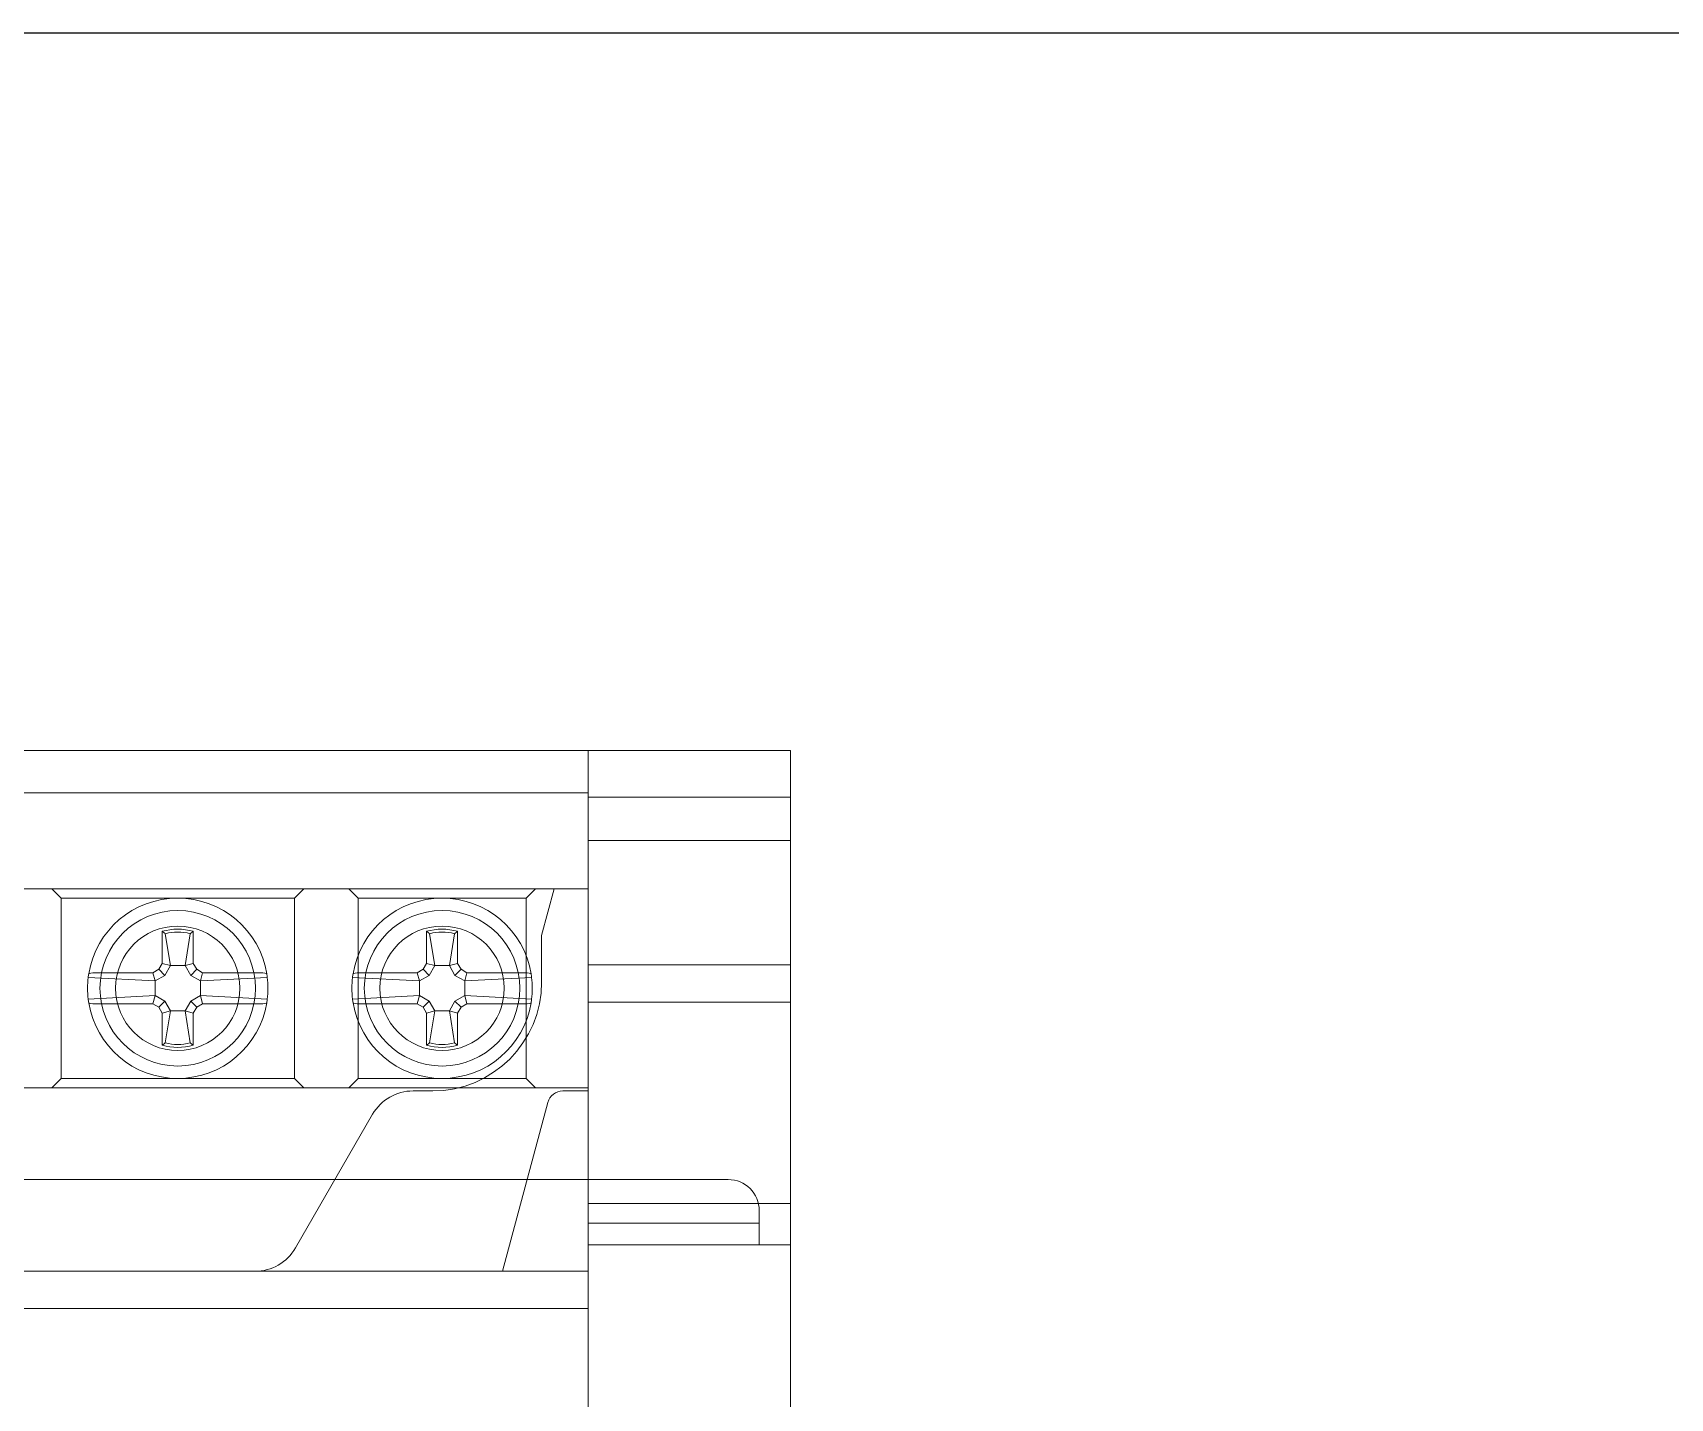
# Model space of a CAD drawing. Header units: millimetres. Extents: x 42151 to 59780, y 37376 to 44547.
# Drawn here: x 47696.7 to 47749.4, y 43040.8 to 43084.7 of the extents above; entities that cross this region are included whole.
import ezdxf

# ---------------------------------------------------------------- set-up
doc = ezdxf.new("R2010")
doc.units = ezdxf.units.MM
doc.set_wipeout_variables(frame=1)
doc.layers.add('! NO PLOT !', color=7, linetype='Continuous', true_color=0xff75dd, plot=False)
doc.layers.add('000-PI-Oprema', color=30, linetype='Continuous', lineweight=5)
doc.layers.add('002-PI-Kabelska kanalica', color=150, linetype='Continuous')
doc.layers.add('SI-Ormari', color=51, linetype='Continuous')

# ---------------------------------------------------------------- blocks, each defined once
blk = doc.blocks.new('Shrack distriblock 125A')
blk.add_wipeout([(50953.151, 45336.978), (51024.151, 45336.978), (51024.151, 45240.978), (51017.651, 45240.978), (51017.651, 45241.478), (50959.651, 45241.478), (50959.651, 45240.978), (50953.151, 45240.978), (50953.151, 45241.478)]).dxf.layer = '! NO PLOT !'
at = {"layer": '000-PI-Oprema'}
for p, q in [((51024.151, 45336.978), (50953.151, 45336.978)), ((51024.151, 45336.978), (50953.151, 45336.978)), ((51017.651, 45336.978), (51017.651, 45335.618)), ((51017.651, 45336.978), (51017.651, 45335.618)), ((51024.151, 45336.978), (51024.151, 45331.978)), ((51024.151, 45336.978), (51024.151, 45331.978)), ((50959.651, 45335.618), (51017.651, 45335.618)), ((50959.651, 45335.618), (51017.651, 45335.618)), ((51017.651, 45335.478), (51017.651, 45335.618)), ((51017.651, 45335.478), (51017.651, 45335.618)), ((51024.151, 45335.478), (51017.651, 45335.478)), ((51017.651, 45331.978), (51017.651, 45335.478)), ((51024.151, 45335.478), (51017.651, 45335.478)), ((51017.651, 45331.978), (51017.651, 45335.478)), ((51024.151, 45334.078), (51017.651, 45334.078)), ((51024.151, 45334.078), (51017.651, 45334.078)), ((50960.749, 45332.528), (51016.553, 45332.528)), ((50960.749, 45332.528), (51016.553, 45332.528)), ((51000.701, 45332.228), (51000.401, 45332.528)), ((51000.701, 45332.228), (51000.401, 45332.528)), ((51008.201, 45332.228), (51008.501, 45332.528)), ((51008.201, 45332.228), (51008.501, 45332.528)), ((51010.251, 45332.228), (51009.951, 45332.528)), ((51010.251, 45332.228), (51009.951, 45332.528)), ((51015.651, 45332.228), (51015.951, 45332.528)), ((51015.651, 45332.228), (51015.951, 45332.528)), ((51016.151, 45331.028), (51016.553, 45332.528)), ((51016.151, 45331.028), (51016.553, 45332.528)), ((51016.553, 45332.528), (51017.651, 45332.528)), ((51016.553, 45332.528), (51017.651, 45332.528)), ((51000.701, 45332.228), (51000.701, 45326.428)), ((51000.701, 45332.228), (51008.201, 45332.228)), ((51000.701, 45332.228), (51000.701, 45326.428)), ((51000.701, 45332.228), (51008.201, 45332.228)), ((51008.201, 45332.228), (51008.201, 45326.428)), ((51008.201, 45332.228), (51008.201, 45326.428)), ((51010.251, 45332.228), (51010.251, 45326.428)), ((51010.251, 45332.228), (51015.651, 45332.228)), ((51010.251, 45332.228), (51010.251, 45326.428)), ((51010.251, 45332.228), (51015.651, 45332.228)), ((51015.651, 45332.228), (51015.651, 45326.428)), ((51015.651, 45332.228), (51015.651, 45326.428)), ((51017.651, 45331.978), (51017.651, 45318.808)), ((51017.651, 45331.978), (51017.651, 45318.808)), ((51024.151, 45318.808), (51024.151, 45331.978)), ((51024.151, 45318.808), (51024.151, 45331.978)), ((51003.951, 45331.161), (51003.951, 45330.128)), ((51003.951, 45331.161), (51003.951, 45330.128)), ((51004.216, 45330.057), (51004.051, 45331.083)), ((51004.216, 45330.057), (51004.051, 45331.083)), ((51004.851, 45331.083), (51004.687, 45330.057)), ((51004.851, 45331.083), (51004.687, 45330.057)), ((51004.951, 45330.128), (51004.951, 45331.161)), ((51004.951, 45330.128), (51004.951, 45331.161)), ((51012.451, 45331.161), (51012.451, 45330.128)), ((51012.451, 45331.161), (51012.451, 45330.128)), ((51012.716, 45330.057), (51012.551, 45331.083)), ((51012.716, 45330.057), (51012.551, 45331.083)), ((51013.351, 45331.083), (51013.187, 45330.057)), ((51013.351, 45331.083), (51013.187, 45330.057)), ((51013.451, 45330.128), (51013.451, 45331.161)), ((51013.451, 45330.128), (51013.451, 45331.161)), ((51016.151, 45329.528), (51016.151, 45331.028)), ((51016.151, 45329.528), (51016.151, 45331.028)), ((51003.651, 45329.828), (51001.798, 45329.828)), ((51003.651, 45329.828), (51001.798, 45329.828)), ((51003.841, 45329.938), (51003.651, 45329.828)), ((51003.841, 45329.938), (51003.651, 45329.828)), ((51003.722, 45329.563), (51003.651, 45329.828)), ((51003.722, 45329.563), (51003.651, 45329.828)), ((51004.035, 45329.744), (51003.722, 45329.563)), ((51004.035, 45329.744), (51003.722, 45329.563)), ((51003.951, 45330.128), (51003.841, 45329.938)), ((51003.951, 45330.128), (51003.841, 45329.938)), ((51004.035, 45329.744), (51003.841, 45329.938)), ((51004.035, 45329.744), (51003.841, 45329.938)), ((51004.216, 45330.057), (51003.951, 45330.128)), ((51004.216, 45330.057), (51003.951, 45330.128)), ((51004.216, 45330.057), (51004.035, 45329.744)), ((51004.216, 45330.057), (51004.035, 45329.744)), ((51004.216, 45330.057), (51004.687, 45330.057)), ((51004.216, 45330.057), (51004.687, 45330.057)), ((51004.687, 45330.057), (51004.951, 45330.128)), ((51004.687, 45330.057), (51004.951, 45330.128)), ((51004.867, 45329.744), (51004.687, 45330.057)), ((51004.867, 45329.744), (51004.687, 45330.057)), ((51005.061, 45329.938), (51004.867, 45329.744)), ((51005.061, 45329.938), (51004.867, 45329.744)), ((51005.18, 45329.563), (51004.867, 45329.744)), ((51005.18, 45329.563), (51004.867, 45329.744)), ((51005.061, 45329.938), (51004.951, 45330.128)), ((51005.061, 45329.938), (51004.951, 45330.128)), ((51005.251, 45329.828), (51005.061, 45329.938)), ((51005.251, 45329.828), (51005.061, 45329.938)), ((51005.251, 45329.828), (51005.18, 45329.563)), ((51005.251, 45329.828), (51005.18, 45329.563)), ((51007.104, 45329.828), (51005.251, 45329.828)), ((51007.104, 45329.828), (51005.251, 45329.828)), ((51012.151, 45329.828), (51010.298, 45329.828)), ((51012.151, 45329.828), (51010.298, 45329.828)), ((51012.341, 45329.938), (51012.151, 45329.828)), ((51012.341, 45329.938), (51012.151, 45329.828)), ((51012.222, 45329.563), (51012.151, 45329.828)), ((51012.222, 45329.563), (51012.151, 45329.828)), ((51012.535, 45329.744), (51012.222, 45329.563)), ((51012.535, 45329.744), (51012.222, 45329.563)), ((51012.451, 45330.128), (51012.341, 45329.938)), ((51012.451, 45330.128), (51012.341, 45329.938)), ((51012.535, 45329.744), (51012.341, 45329.938)), ((51012.535, 45329.744), (51012.341, 45329.938)), ((51012.716, 45330.057), (51012.451, 45330.128)), ((51012.716, 45330.057), (51012.451, 45330.128)), ((51012.716, 45330.057), (51012.535, 45329.744)), ((51012.716, 45330.057), (51012.535, 45329.744)), ((51012.716, 45330.057), (51013.187, 45330.057)), ((51012.716, 45330.057), (51013.187, 45330.057)), ((51013.187, 45330.057), (51013.451, 45330.128)), ((51013.187, 45330.057), (51013.451, 45330.128)), ((51013.367, 45329.744), (51013.187, 45330.057)), ((51013.367, 45329.744), (51013.187, 45330.057)), ((51013.561, 45329.938), (51013.367, 45329.744)), ((51013.561, 45329.938), (51013.367, 45329.744)), ((51013.68, 45329.563), (51013.367, 45329.744)), ((51013.68, 45329.563), (51013.367, 45329.744)), ((51013.561, 45329.938), (51013.451, 45330.128)), ((51013.561, 45329.938), (51013.451, 45330.128)), ((51013.751, 45329.828), (51013.561, 45329.938)), ((51013.751, 45329.828), (51013.561, 45329.938)), ((51013.751, 45329.828), (51013.68, 45329.563)), ((51013.751, 45329.828), (51013.68, 45329.563)), ((51015.604, 45329.828), (51013.751, 45329.828)), ((51015.604, 45329.828), (51013.751, 45329.828)), ((51024.151, 45330.078), (51017.651, 45330.078)), ((51024.151, 45330.078), (51017.651, 45330.078)), ((51001.572, 45329.675), (51003.722, 45329.563)), ((51001.572, 45329.675), (51003.722, 45329.563)), ((51003.722, 45329.092), (51003.722, 45329.563)), ((51003.722, 45329.092), (51003.722, 45329.563)), ((51005.18, 45329.563), (51007.33, 45329.675)), ((51005.18, 45329.563), (51007.33, 45329.675)), ((51005.18, 45329.563), (51005.18, 45329.092)), ((51005.18, 45329.563), (51005.18, 45329.092)), ((51010.072, 45329.675), (51012.222, 45329.563)), ((51010.072, 45329.675), (51012.222, 45329.563)), ((51012.222, 45329.092), (51012.222, 45329.563)), ((51012.222, 45329.092), (51012.222, 45329.563)), ((51013.68, 45329.563), (51015.83, 45329.675)), ((51013.68, 45329.563), (51015.83, 45329.675)), ((51013.68, 45329.563), (51013.68, 45329.092)), ((51013.68, 45329.563), (51013.68, 45329.092)), ((51003.722, 45329.092), (51001.572, 45328.981)), ((51003.722, 45329.092), (51001.572, 45328.981)), ((51001.798, 45328.828), (51003.651, 45328.828)), ((51001.798, 45328.828), (51003.651, 45328.828)), ((51003.651, 45328.828), (51003.722, 45329.092)), ((51003.651, 45328.828), (51003.722, 45329.092)), ((51003.651, 45328.828), (51003.841, 45328.718)), ((51003.651, 45328.828), (51003.841, 45328.718)), ((51003.722, 45329.092), (51004.035, 45328.912)), ((51003.722, 45329.092), (51004.035, 45328.912)), ((51003.841, 45328.718), (51004.035, 45328.912)), ((51003.841, 45328.718), (51004.035, 45328.912)), ((51003.841, 45328.718), (51003.951, 45328.528)), ((51003.841, 45328.718), (51003.951, 45328.528)), ((51004.035, 45328.912), (51004.216, 45328.599)), ((51004.035, 45328.912), (51004.216, 45328.599)), ((51004.687, 45328.599), (51004.867, 45328.912)), ((51004.687, 45328.599), (51004.867, 45328.912)), ((51004.867, 45328.912), (51005.18, 45329.092)), ((51004.867, 45328.912), (51005.18, 45329.092)), ((51004.867, 45328.912), (51005.061, 45328.718)), ((51004.867, 45328.912), (51005.061, 45328.718)), ((51004.951, 45328.528), (51005.061, 45328.718)), ((51004.951, 45328.528), (51005.061, 45328.718)), ((51005.061, 45328.718), (51005.251, 45328.828)), ((51005.061, 45328.718), (51005.251, 45328.828)), ((51005.18, 45329.092), (51005.251, 45328.828)), ((51007.33, 45328.981), (51005.18, 45329.092)), ((51005.18, 45329.092), (51005.251, 45328.828)), ((51007.33, 45328.981), (51005.18, 45329.092)), ((51005.251, 45328.828), (51007.104, 45328.828)), ((51005.251, 45328.828), (51007.104, 45328.828)), ((51012.222, 45329.092), (51010.072, 45328.981)), ((51012.222, 45329.092), (51010.072, 45328.981)), ((51010.298, 45328.828), (51012.151, 45328.828)), ((51010.298, 45328.828), (51012.151, 45328.828)), ((51012.151, 45328.828), (51012.222, 45329.092)), ((51012.151, 45328.828), (51012.222, 45329.092)), ((51012.151, 45328.828), (51012.341, 45328.718)), ((51012.151, 45328.828), (51012.341, 45328.718)), ((51012.222, 45329.092), (51012.535, 45328.912)), ((51012.222, 45329.092), (51012.535, 45328.912)), ((51012.341, 45328.718), (51012.535, 45328.912)), ((51012.341, 45328.718), (51012.535, 45328.912)), ((51012.341, 45328.718), (51012.451, 45328.528)), ((51012.341, 45328.718), (51012.451, 45328.528)), ((51012.535, 45328.912), (51012.716, 45328.599)), ((51012.535, 45328.912), (51012.716, 45328.599)), ((51013.187, 45328.599), (51013.367, 45328.912)), ((51013.187, 45328.599), (51013.367, 45328.912)), ((51013.367, 45328.912), (51013.68, 45329.092)), ((51013.367, 45328.912), (51013.68, 45329.092)), ((51013.367, 45328.912), (51013.561, 45328.718)), ((51013.367, 45328.912), (51013.561, 45328.718)), ((51013.451, 45328.528), (51013.561, 45328.718)), ((51013.451, 45328.528), (51013.561, 45328.718)), ((51013.561, 45328.718), (51013.751, 45328.828)), ((51013.561, 45328.718), (51013.751, 45328.828)), ((51013.68, 45329.092), (51013.751, 45328.828)), ((51015.83, 45328.981), (51013.68, 45329.092)), ((51013.68, 45329.092), (51013.751, 45328.828)), ((51015.83, 45328.981), (51013.68, 45329.092)), ((51013.751, 45328.828), (51015.604, 45328.828)), ((51013.751, 45328.828), (51015.604, 45328.828)), ((51024.151, 45328.878), (51017.651, 45328.878)), ((51024.151, 45328.878), (51017.651, 45328.878)), ((51003.951, 45328.528), (51004.216, 45328.599)), ((51003.951, 45328.528), (51004.216, 45328.599)), ((51003.951, 45328.528), (51003.951, 45327.495)), ((51003.951, 45328.528), (51003.951, 45327.495)), ((51004.051, 45327.573), (51004.216, 45328.599)), ((51004.051, 45327.573), (51004.216, 45328.599)), ((51004.687, 45328.599), (51004.216, 45328.599)), ((51004.687, 45328.599), (51004.216, 45328.599)), ((51004.687, 45328.599), (51004.851, 45327.573)), ((51004.687, 45328.599), (51004.951, 45328.528)), ((51004.687, 45328.599), (51004.851, 45327.573)), ((51004.687, 45328.599), (51004.951, 45328.528)), ((51004.951, 45327.495), (51004.951, 45328.528)), ((51004.951, 45327.495), (51004.951, 45328.528)), ((51012.451, 45328.528), (51012.716, 45328.599)), ((51012.451, 45328.528), (51012.716, 45328.599)), ((51012.451, 45328.528), (51012.451, 45327.495)), ((51012.451, 45328.528), (51012.451, 45327.495)), ((51012.551, 45327.573), (51012.716, 45328.599)), ((51012.551, 45327.573), (51012.716, 45328.599)), ((51013.187, 45328.599), (51012.716, 45328.599)), ((51013.187, 45328.599), (51012.716, 45328.599)), ((51013.187, 45328.599), (51013.351, 45327.573)), ((51013.187, 45328.599), (51013.451, 45328.528)), ((51013.187, 45328.599), (51013.351, 45327.573)), ((51013.187, 45328.599), (51013.451, 45328.528)), ((51013.451, 45327.495), (51013.451, 45328.528)), ((51013.451, 45327.495), (51013.451, 45328.528)), ((50959.651, 45326.128), (51017.651, 45326.128)), ((50959.651, 45326.128), (51017.651, 45326.128)), ((51000.701, 45326.428), (51000.401, 45326.128)), ((51000.701, 45326.428), (51000.401, 45326.128)), ((51000.701, 45326.428), (51008.201, 45326.428)), ((51000.701, 45326.428), (51008.201, 45326.428)), ((51008.201, 45326.428), (51008.501, 45326.128)), ((51008.201, 45326.428), (51008.501, 45326.128)), ((51010.251, 45326.428), (51009.951, 45326.128)), ((51010.251, 45326.428), (51009.951, 45326.128)), ((51010.251, 45326.428), (51015.651, 45326.428)), ((51010.251, 45326.428), (51015.651, 45326.428)), ((51012.017, 45326.028), (51012.651, 45326.028)), ((51012.017, 45326.028), (51012.651, 45326.028)), ((51015.651, 45326.428), (51015.951, 45326.128)), ((51015.651, 45326.428), (51015.951, 45326.128)), ((51017.651, 45326.028), (51016.835, 45326.028)), ((51017.651, 45326.028), (51016.835, 45326.028)), ((51016.352, 45325.657), (51014.897, 45320.228)), ((51016.352, 45325.657), (51014.897, 45320.228)), ((51008.235, 45320.978), (51010.718, 45325.278)), ((51008.235, 45320.978), (51010.718, 45325.278)), ((51022.151, 45323.178), (50959.251, 45323.178)), ((51022.151, 45323.178), (50959.251, 45323.178)), ((51024.151, 45322.406), (51017.651, 45322.406)), ((51024.151, 45322.406), (51017.651, 45322.406)), ((51023.151, 45322.178), (51023.151, 45321.078)), ((51023.151, 45322.178), (51023.151, 45321.078)), ((51017.651, 45321.771), (51023.151, 45321.771)), ((51017.651, 45321.771), (51023.151, 45321.771)), ((51024.151, 45321.078), (51017.651, 45321.078)), ((51024.151, 45321.078), (51017.651, 45321.078)), ((50998.966, 45320.228), (51006.936, 45320.228)), ((50998.966, 45320.228), (51006.936, 45320.228)), ((51017.651, 45320.228), (51006.936, 45320.228)), ((51017.651, 45320.228), (51006.936, 45320.228)), ((50991.201, 45319.028), (51017.651, 45319.028)), ((50991.201, 45319.028), (51017.651, 45319.028)), ((51017.651, 45317.509), (51017.651, 45318.808)), ((51017.651, 45317.509), (51017.651, 45318.808)), ((51024.151, 45316.21), (51024.151, 45318.808)), ((51024.151, 45316.21), (51024.151, 45318.808)), ((51017.651, 45317.509), (51017.651, 45317.076)), ((51017.651, 45317.509), (51017.651, 45317.076)), ((51017.651, 45317.076), (51017.651, 45314.478)), ((51017.651, 45317.076), (51017.651, 45314.478)), ((51024.151, 45315.777), (51024.151, 45316.21)), ((51024.151, 45315.777), (51024.151, 45316.21))]:
    blk.add_line(p, q, dxfattribs=at)
for centre, radius, start, end in [((51004.451, 45329.328), 2.9, 9.2216, 170.7784), ((51004.451, 45329.328), 2.9, 9.2216, 170.7784), ((51004.451, 45329.328), 2.5, 90, 270), ((51004.451, 45329.328), 2.5, 90, 270), ((51004.451, 45329.328), 2.5, 270, 90), ((51004.451, 45329.328), 2.5, 270, 90), ((51012.951, 45329.328), 2.9, 9.2216, 170.7784), ((51012.951, 45329.328), 2.9, 9.2216, 170.7784), ((51012.951, 45329.328), 2.5, 90, 270), ((51012.951, 45329.328), 2.5, 90, 270), ((51012.951, 45329.328), 2.5, 270, 90), ((51012.951, 45329.328), 2.5, 270, 90), ((51004.451, 45329.328), 2, 0, 180), ((51004.451, 45329.328), 2, 0, 180), ((51012.951, 45329.328), 2, 0, 180), ((51012.951, 45329.328), 2, 0, 180), ((51004.451, 45329.328), 1.9, 74.7425, 105.2575), ((51004.451, 45329.328), 1.9, 74.7425, 105.2575), ((51012.951, 45329.328), 1.9, 74.7425, 105.2575), ((51012.951, 45329.328), 1.9, 74.7425, 105.2575), ((51004.451, 45329.328), 2.9, 170.7784, 173.1276), ((51004.451, 45329.328), 2.9, 170.7784, 173.1276), ((51004.451, 45329.328), 2.9, 6.8724, 9.2216), ((51004.451, 45329.328), 2.9, 6.8724, 9.2216), ((51012.951, 45329.328), 2.9, 170.7784, 173.1276), ((51012.951, 45329.328), 2.9, 170.7784, 173.1276), ((51012.951, 45329.328), 2.9, 6.8724, 9.2216), ((51012.951, 45329.328), 2.9, 6.8724, 9.2216), ((51004.451, 45329.328), 2.9, 173.1276, 180), ((51004.451, 45329.328), 2.9, 173.1276, 180), ((51004.451, 45329.328), 2.9, 180, 186.8724), ((51004.451, 45329.328), 2.9, 180, 186.8724), ((51004.451, 45329.328), 2, 180, 0), ((51004.451, 45329.328), 2, 180, 0), ((51004.451, 45329.328), 2.9, 0, 6.8724), ((51004.451, 45329.328), 2.9, 0, 6.8724), ((51004.451, 45329.328), 2.9, 353.1276, 0), ((51004.451, 45329.328), 2.9, 353.1276, 0), ((51012.951, 45329.328), 2.9, 173.1276, 180), ((51012.951, 45329.328), 2.9, 173.1276, 180), ((51012.951, 45329.328), 2.9, 180, 186.8724), ((51012.951, 45329.328), 2.9, 180, 186.8724), ((51012.951, 45329.328), 2, 180, 0), ((51012.951, 45329.328), 2, 180, 0), ((51012.651, 45329.528), 3.5, 270, 0), ((51012.651, 45329.528), 3.5, 270, 0), ((51012.951, 45329.328), 2.9, 0, 6.8724), ((51012.951, 45329.328), 2.9, 0, 6.8724), ((51012.951, 45329.328), 2.9, 353.1276, 0), ((51012.951, 45329.328), 2.9, 353.1276, 0), ((51004.451, 45329.328), 2.9, 186.8724, 189.2216), ((51004.451, 45329.328), 2.9, 186.8724, 189.2216), ((51004.451, 45329.328), 2.9, 189.2216, 350.7784), ((51004.451, 45329.328), 2.9, 189.2216, 350.7784), ((51004.451, 45329.328), 2.9, 350.7784, 353.1276), ((51004.451, 45329.328), 2.9, 350.7784, 353.1276), ((51012.951, 45329.328), 2.9, 186.8724, 189.2216), ((51012.951, 45329.328), 2.9, 186.8724, 189.2216), ((51012.951, 45329.328), 2.9, 189.2216, 350.7784), ((51012.951, 45329.328), 2.9, 189.2216, 350.7784), ((51012.951, 45329.328), 2.9, 350.7784, 353.1276), ((51012.951, 45329.328), 2.9, 350.7784, 353.1276), ((51004.451, 45329.328), 1.9, 254.7425, 285.2575), ((51004.451, 45329.328), 1.9, 254.7425, 285.2575), ((51012.951, 45329.328), 1.9, 254.7425, 285.2575), ((51012.951, 45329.328), 1.9, 254.7425, 285.2575), ((51012.017, 45324.528), 1.5, 90, 150), ((51012.017, 45324.528), 1.5, 90, 150), ((51016.835, 45325.528), 0.5, 90, 165), ((51016.835, 45325.528), 0.5, 90, 165), ((51022.151, 45322.178), 1, 0, 90), ((51022.151, 45322.178), 1, 0, 90), ((51006.936, 45321.728), 1.5, 270, 330), ((51006.936, 45321.728), 1.5, 270, 330)]:
    blk.add_arc(centre, radius, start, end, dxfattribs=at)
at = {"layer": '000-PI-Oprema', "extrusion": (0, 0, -1)}
for centre, start_param, end_param in [((51004.451, 45329.578), 2.878619, 3.404567), ((51004.451, 45329.578), 2.878619, 3.404567), ((51012.951, 45329.578), 2.878619, 3.404567), ((51012.951, 45329.578), 2.878619, 3.404567), ((51004.451, 45329.078), -0.262974, 0.262974), ((51004.451, 45329.078), -0.262974, 0.262974), ((51012.951, 45329.078), -0.262974, 0.262974), ((51012.951, 45329.078), -0.262974, 0.262974)]:
    blk.add_ellipse(centre, major_axis=(0, -1.559), ratio=0.987069, start_param=start_param, end_param=end_param, dxfattribs=at)
at = {"layer": '000-PI-Oprema'}
for centre, major_axis, start_param, end_param in [((51001.792, 45329.793), (-0.204, -0.001), -1.597524, -0.02886), ((51001.792, 45329.793), (-0.204, -0.001), -1.597524, -0.02886), ((51007.11, 45329.793), (0.204, -0.001), 0.02886, 1.597524), ((51007.11, 45329.793), (0.204, -0.001), 0.02886, 1.597524), ((51010.292, 45329.793), (-0.204, -0.001), -1.597524, -0.02886), ((51010.292, 45329.793), (-0.204, -0.001), -1.597524, -0.02886), ((51015.61, 45329.793), (0.204, -0.001), 0.02886, 1.597524), ((51015.61, 45329.793), (0.204, -0.001), 0.02886, 1.597524), ((51001.792, 45328.863), (0.204, -0.001), -3.112733, -1.544069), ((51001.792, 45328.863), (0.204, -0.001), -3.112733, -1.544069), ((51007.11, 45328.863), (-0.204, -0.001), -4.739117, -3.170453), ((51007.11, 45328.863), (-0.204, -0.001), -4.739117, -3.170453), ((51010.292, 45328.863), (0.204, -0.001), -3.112733, -1.544069), ((51010.292, 45328.863), (0.204, -0.001), -3.112733, -1.544069), ((51015.61, 45328.863), (-0.204, -0.001), -4.739117, -3.170453), ((51015.61, 45328.863), (-0.204, -0.001), -4.739117, -3.170453)]:
    blk.add_ellipse(centre, major_axis=major_axis, ratio=0.173128, start_param=start_param, end_param=end_param, dxfattribs=at)
for points in [[(51004.051, 45331.083), (51004.002, 45331.122), (51003.951, 45331.161)], [(51004.051, 45331.083), (51004.002, 45331.122), (51003.951, 45331.161)], [(51004.951, 45331.161), (51004.9, 45331.122), (51004.851, 45331.083)], [(51004.951, 45331.161), (51004.9, 45331.122), (51004.851, 45331.083)], [(51012.551, 45331.083), (51012.502, 45331.122), (51012.451, 45331.161)], [(51012.551, 45331.083), (51012.502, 45331.122), (51012.451, 45331.161)], [(51013.451, 45331.161), (51013.4, 45331.122), (51013.351, 45331.083)], [(51013.451, 45331.161), (51013.4, 45331.122), (51013.351, 45331.083)], [(51003.951, 45327.495), (51004.002, 45327.534), (51004.051, 45327.573)], [(51003.951, 45327.495), (51004.002, 45327.534), (51004.051, 45327.573)], [(51004.851, 45327.573), (51004.9, 45327.534), (51004.951, 45327.495)], [(51004.851, 45327.573), (51004.9, 45327.534), (51004.951, 45327.495)], [(51012.451, 45327.495), (51012.502, 45327.534), (51012.551, 45327.573)], [(51012.451, 45327.495), (51012.502, 45327.534), (51012.551, 45327.573)], [(51013.351, 45327.573), (51013.4, 45327.534), (51013.451, 45327.495)], [(51013.351, 45327.573), (51013.4, 45327.534), (51013.451, 45327.495)]]:
    blk.add_open_spline(points, degree=2, dxfattribs=at)
blk = doc.blocks.new('*U137')
at = {"layer": '002-PI-Kabelska kanalica'}
blk.add_line((40, -100), (40, 519), dxfattribs=at)

msp = doc.modelspace()

# ---------------------------------------------------------------- block references
at = {"layer": '000-PI-Oprema'}
msp.add_blockref('Shrack distriblock 125A', (-3303.042, -2275.31), dxfattribs=at)
at = {"layer": 'SI-Ormari', "rotation": 270}
msp.add_blockref('*U137', (47233.526, 43124.747), dxfattribs=at)

doc.saveas('drawing.dxf')
